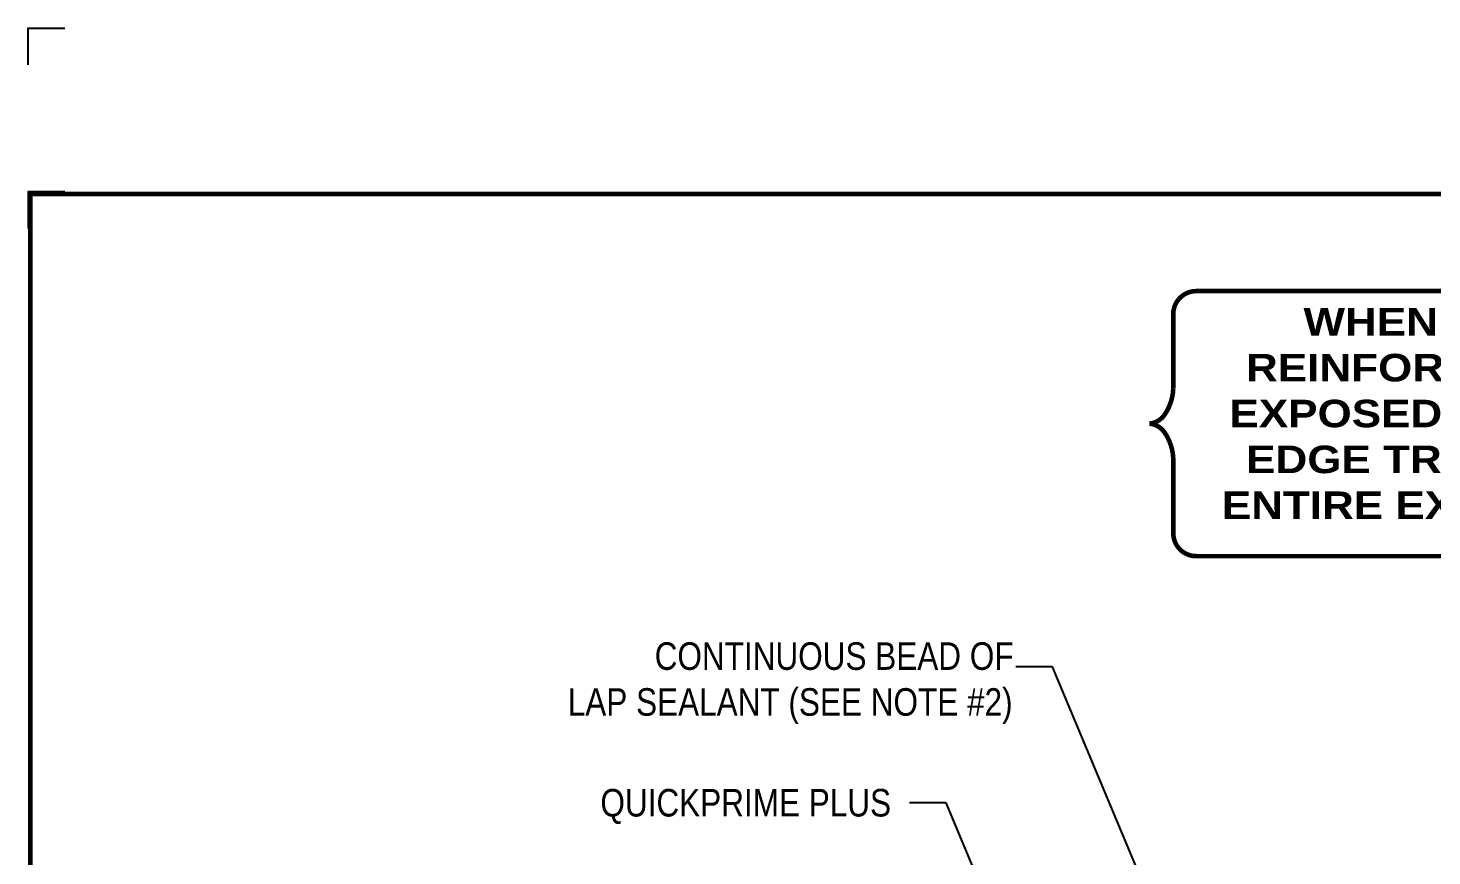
# Model space of a CAD drawing. Header units: inches. Extents: x 233.4 to 253.5, y -282.7 to -266.
# Drawn here: x 233.45 to 243.01, y -271.63 to -265.99 of the extents above; entities that cross this region are included whole.
import ezdxf
from ezdxf.enums import TextEntityAlignment as Align

# ---------------------------------------------------------------- set-up
doc = ezdxf.new("R2010")
doc.units = ezdxf.units.IN
doc.header["$MEASUREMENT"] = 0
doc.layers.get('0').update_dxf_attribs({"linetype": 'CONTINUOUS'})
doc.layers.get('DEFPOINTS').update_dxf_attribs({"linetype": 'CONTINUOUS'})
for name, color, linetype in [('FSBP-ANNO-NOTE', 7, 'CONTINUOUS'), ('FSBP-TTLB-BORDER', 7, 'CONTINUOUS'), ('FSBP-TTLB-TEXT', 7, 'CONTINUOUS')]:
    doc.layers.add(name, color=color, linetype=linetype)
doc.styles.add('FSBP_ARIAL', font='arial.ttf')
doc.styles.add('FSBP_ARIAL_BOLD', font='')
doc.styles.add('FSBP_ARIAL_NAR', font='ARIALN.TTF')
doc.styles.get('FSBP_ARIAL_BOLD').set_extended_font_data('Arial Black')
doc.dimstyles.new('FSBP-LEADER', dxfattribs={"dimtxt": 0.1875, "dimasz": 0.25, "dimexe": 0.0625, "dimexo": 0.125, "dimgap": 0.125, "dimtad": 0, "dimtih": 1, "dimtoh": 1, "dimdec": 4, "dimzin": 0, "dimdsep": 46, "dimlunit": 4, "dimtxsty": 'FSBP_ARIAL_NAR', "dimcen": 0.09375, "dimclrd": 256, "dimclre": 256, "dimclrt": 256, "dimadec": 0, "dimazin": 0, "dimtfac": 1, "dimtdec": 4, "dimtofl": 0, "dimtmove": 0, "dimatfit": 3, "dimfxl": 1, "dimtolj": 1, "dimtzin": 0, "dimlwd": -1, "dimlwe": -1, "dimarcsym": 0})

# ---------------------------------------------------------------- blocks, each defined once
blk = doc.blocks.new('TTLB-EPDM_1')
at = {"layer": 'DEFPOINTS', "linetype": 'Continuous', "ltscale": 1.75}
blk.add_lwpolyline([(-0.015625, 13.88083333333333), (-0.015625, 14.13083333333333), (0.234375, 14.13083333333333)], dxfattribs=at)
at = {"layer": 'DEFPOINTS', "color": 1}
blk.add_lwpolyline([(0.234375, 13.015625), (-0.015625, 13.015625), (-0.015625, 12.765625)], dxfattribs=at)
at = {"layer": 'FSBP-TTLB-BORDER', "const_width": 0.03125}
blk.add_lwpolyline([(20, 0), (20, 13), (0, 13), (0, 0)], dxfattribs=at)
at = {"layer": 'FSBP-TTLB-TEXT'}
for tag, height, style, p in [('MAXIMUM_WARRANTY', 0.1875, 'FSBP_ARIAL_BOLD', (18.03987100774941, 0.2240244307510579)), ('ACCPT_SYSTEMS', 0.21875, 'FSBP_ARIAL', (12.49438170418193, -1.125))]:
    blk.add_attdef(tag, text='', height=height, dxfattribs=dict(at, style=style)).set_placement(p, align=Align.MIDDLE_LEFT)
for tag, height, style, p in [('DETAIL_DESCP_LINE_1', 0.21875, 'FSBP_ARIAL_BOLD', (10.33118450231211, -0.3736318192489421)), ('ISSUE_REV_DATE', 0.21875, 'FSBP_ARIAL', (16.84069633627263, -0.7282559425942452)), ('DETAIL_NUMBER', 0.4375, 'FSBP_ARIAL', (18.91941590748775, -0.8931630692489421))]:
    blk.add_attdef(tag, text='', height=height, dxfattribs=dict(at, style=style)).set_placement(p, align=Align.MIDDLE_CENTER)

msp = doc.modelspace()

# ---------------------------------------------------------------- linework, layer by layer
at = {"layer": 'FSBP-ANNO-NOTE', "const_width": 0.03125}
msp.add_lwpolyline([(245.3536125983058, -268.9211280512095), (245.3536125983058, -269.4284140821923, -0.414213562373095), (245.1973625983058, -269.5846640821923), (241.4074392538381, -269.5846640821923, -0.414213562373095), (241.2511892538381, -269.4284140821923), (241.2511892538381, -268.9211280512094, 0.1409083258157955), (241.1927416276507, -268.7429870011064, 0.2244532195272858), (241.0886782099377, -268.6817059610096, 0.2244532195272858), (241.1927416276507, -268.6204249209128, 0.1409083258157939), (241.2511892538381, -268.4422838708098), (241.2511892538381, -267.9349978398269, -0.414213562373095), (241.4074392538381, -267.7787478398269), (245.1973625983058, -267.7787478398269, -0.414213562373095), (245.3536125983058, -267.9349978398269), (245.3536125983058, -268.4422838708098, 0.1409083258157955), (245.4120602244932, -268.6204249209128, 0.2244532195272858), (245.5161236422062, -268.6817059610096, 0.2244532195272858), (245.4120602244932, -268.7429870011064, 0.1409083258157939)], format="xyb", close=True, dxfattribs=at)

# ---------------------------------------------------------------- block references
msp.add_blockref('TTLB-EPDM_1', (233.4627011304548, -280.1173711702307))

# ---------------------------------------------------------------- texts
at = {"layer": 'FSBP-ANNO-NOTE', "style": 'FSBP_ARIAL_NAR'}
msp.add_text('QUICKPRIME PLUS', height=0.1875, dxfattribs=at).set_placement((239.3281073741268, -271.2649214397724), align=Align.MIDDLE_RIGHT)
at = {"layer": 'FSBP-ANNO-NOTE', "char_height": 0.1875, "attachment_point": 1}
for s, width, heights, insert, style in [('\\pi0.79394;WHEN SCRIM OF \\P\\pi0.40264;REINFORCED EPDM IS \\P\\pi0.28976;EXPOSED, APPLY SEAM \\P\\pi0.4034;EDGE TREATMENT TO \\P\\pi0.23784;ENTIRE EXPOSED EDGE.', 3.976783791684284, [1.562503387634937], (241.3446619775381, -267.8939267907554), 'FSBP_ARIAL_BOLD'), ('\\pi1.6969;CONTINUOUS BEAD OF\\P\\pi1.0448; LAP SEALANT (SEE NOTE #2) ', 4.123371043639054, [0.7607992736266204], (236.0201991580252, -270.1719147042677), 'FSBP_ARIAL_NAR')]:
    msp.add_mtext_dynamic_manual_height_columns(s, width=width, gutter_width=2.5, heights=heights, dxfattribs=dict(at, insert=insert, style=style))

# ---------------------------------------------------------------- leaders
at = {"layer": 'FSBP-ANNO-NOTE'}
for points in [[(241.9332685875204, -273.9235324484297), (240.4272038928033, -270.3391401897724), (240.1772038928033, -270.3391401897724)], [(240.9186302666583, -274.1578322566141), (239.7031073741268, -271.2649214397724), (239.4531073741268, -271.2649214397724)]]:
    msp.add_leader(points, dimstyle='FSBP-LEADER', dxfattribs=at)

doc.saveas('drawing.dxf')
